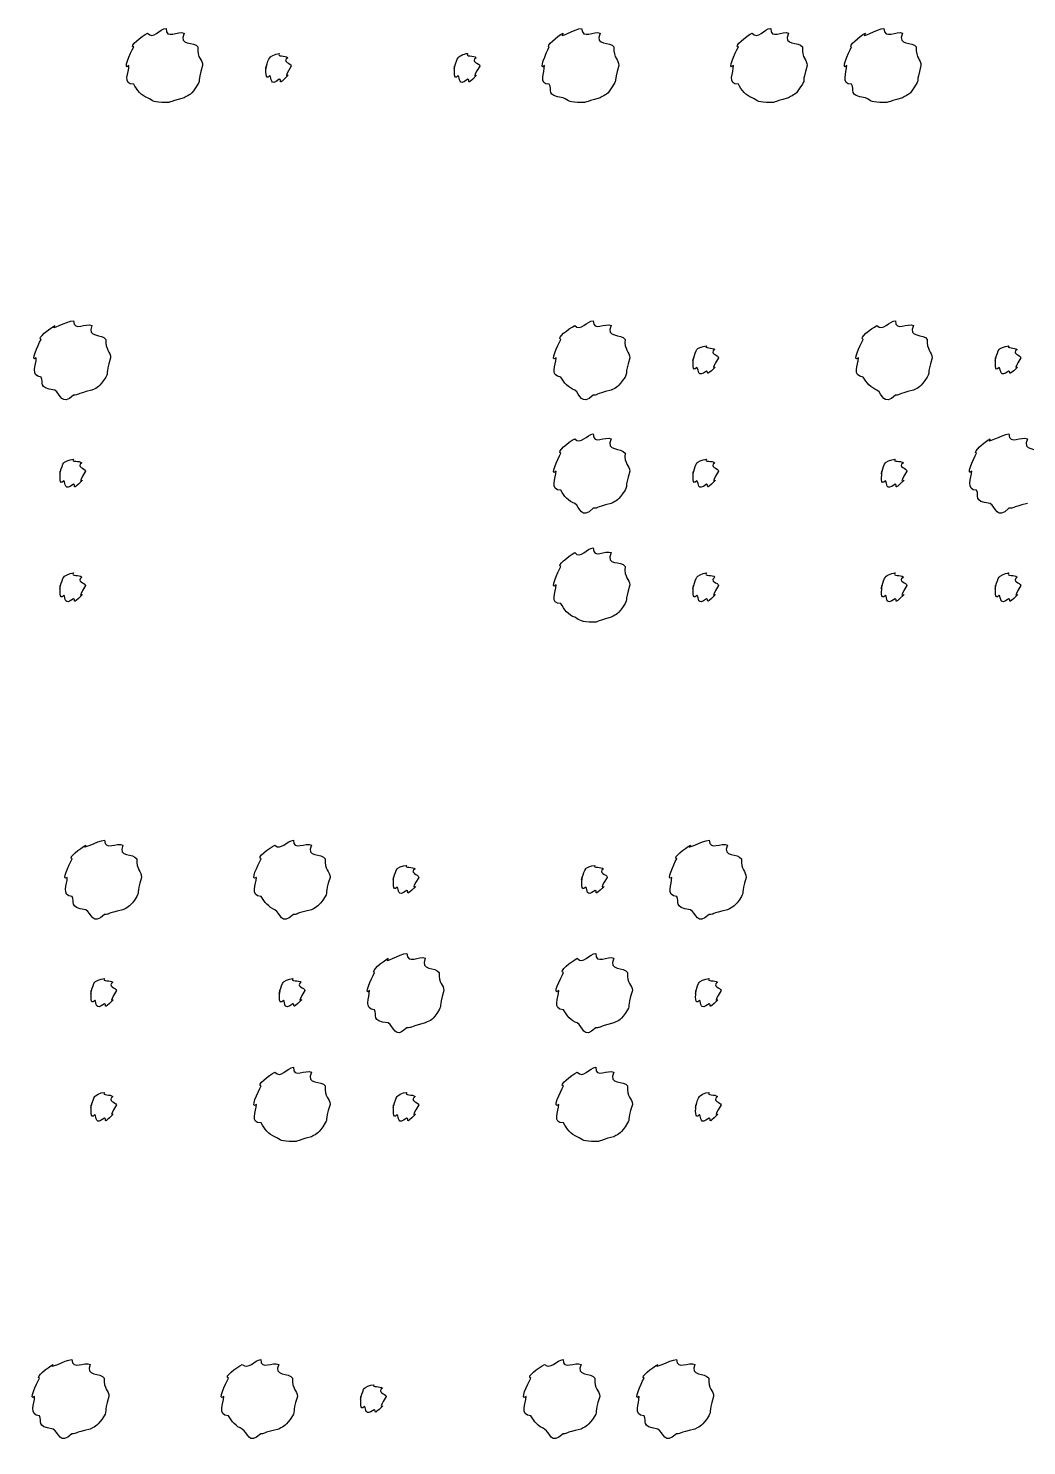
# Model space of a CAD drawing. Header units: millimetres. Extents: x 32 to 178, y 41 to 266.
# Drawn here: x 97.79 to 106.98, y 184.16 to 197.2 of the extents above; entities that cross this region are included whole.
import ezdxf

# ---------------------------------------------------------------- set-up
doc = ezdxf.new("R2010")
doc.units = ezdxf.units.MM
doc.layers.get('0').update_dxf_attribs({"linetype": 'CONTINUOUS'})

msp = doc.modelspace()

# ---------------------------------------------------------------- linework, layer by layer
at = {"color": 0}
for p, q in [((99.0575, 197.2), (99.0575, 197.2)), ((102.882, 197.2), (102.882, 197.2)), ((104.622, 197.2), (104.622, 197.2)), ((105.664, 197.2), (105.664, 197.2)), ((100.099, 196.969), (100.099, 196.969)), ((101.834, 196.969), (101.834, 196.969)), ((98.2045, 194.509), (98.2045, 194.509)), ((102.989, 194.509), (102.989, 194.509)), ((105.771, 194.509), (105.771, 194.509)), ((104.031, 194.277), (104.031, 194.277)), ((106.813, 194.277), (106.813, 194.277)), ((102.989, 193.467), (102.989, 193.467)), ((106.813, 193.467), (106.813, 193.467)), ((98.2045, 193.235), (98.2045, 193.235)), ((104.031, 193.235), (104.031, 193.235)), ((105.766, 193.235), (105.766, 193.235)), ((102.989, 192.419), (102.989, 192.419)), ((98.2045, 192.188), (98.2045, 192.188)), ((104.031, 192.188), (104.031, 192.188)), ((105.766, 192.188), (105.766, 192.188)), ((106.813, 192.188), (106.813, 192.188)), ((98.4899, 189.728), (98.4899, 189.728)), ((100.23, 189.728), (100.23, 189.728)), ((104.054, 189.728), (104.054, 189.728)), ((101.272, 189.497), (101.272, 189.497)), ((103.007, 189.497), (103.007, 189.497)), ((101.272, 188.686), (101.272, 188.686)), ((103.013, 188.686), (103.013, 188.686)), ((98.4899, 188.455), (98.4899, 188.455)), ((100.225, 188.455), (100.225, 188.455)), ((104.054, 188.455), (104.054, 188.455)), ((100.23, 187.639), (100.23, 187.639)), ((103.013, 187.639), (103.013, 187.639)), ((98.4899, 187.408), (98.4899, 187.408)), ((101.272, 187.408), (101.272, 187.408)), ((104.054, 187.408), (104.054, 187.408)), ((98.1893, 184.949), (98.1893, 184.949)), ((99.9299, 184.949), (99.9299, 184.949)), ((102.712, 184.949), (102.712, 184.949)), ((103.754, 184.949), (103.754, 184.949)), ((100.972, 184.718), (100.972, 184.718))]:
    msp.add_line(p, q, dxfattribs=at)
for points in [[(98.7598, 197.029), (98.7118, 197.031), (98.8314, 197.126), (98.8868, 197.156)], [(98.8868, 197.156), (98.939, 197.09), (98.9983, 197.2), (99.0575, 197.2)], [(99.0575, 197.2), (99.0533, 197.09), (99.1676, 197.185), (99.223, 197.156)], [(99.223, 197.156), (99.1637, 197.031), (99.3193, 197.084), (99.3496, 197.029)], [(102.584, 197.029), (102.545, 197.031), (102.658, 197.126), (102.711, 197.156)], [(102.711, 197.156), (102.651, 197.09), (102.822, 197.2), (102.882, 197.2)], [(102.882, 197.2), (102.887, 197.09), (102.997, 197.185), (103.052, 197.156)], [(103.052, 197.156), (102.997, 197.031), (103.149, 197.084), (103.179, 197.029)], [(104.325, 197.029), (104.276, 197.031), (104.396, 197.126), (104.451, 197.156)], [(104.451, 197.156), (104.503, 197.09), (104.563, 197.2), (104.622, 197.2)], [(104.622, 197.2), (104.618, 197.09), (104.732, 197.185), (104.787, 197.156)], [(104.787, 197.156), (104.728, 197.031), (104.884, 197.084), (104.914, 197.029)], [(105.366, 197.029), (105.327, 197.031), (105.441, 197.126), (105.493, 197.156)], [(105.493, 197.156), (105.434, 197.09), (105.605, 197.2), (105.664, 197.2)], [(105.664, 197.2), (105.669, 197.09), (105.78, 197.185), (105.835, 197.156)], [(105.835, 197.156), (105.78, 197.031), (105.931, 197.084), (105.961, 197.029)], [(98.7157, 196.858), (98.6525, 196.803), (98.7294, 196.974), (98.7598, 197.029)], [(99.3496, 197.029), (99.3401, 196.92), (99.3937, 196.916), (99.3937, 196.858)], [(100.011, 196.93), (100.008, 196.935), (100.062, 196.969), (100.099, 196.969)], [(100.099, 196.969), (100.075, 196.935), (100.154, 196.955), (100.177, 196.93)], [(101.746, 196.93), (101.74, 196.935), (101.797, 196.969), (101.834, 196.969)], [(101.834, 196.969), (101.807, 196.935), (101.889, 196.955), (101.912, 196.93)], [(102.54, 196.858), (102.482, 196.803), (102.554, 196.974), (102.584, 197.029)], [(103.179, 197.029), (103.174, 196.92), (103.223, 196.916), (103.223, 196.858)], [(104.28, 196.858), (104.217, 196.803), (104.294, 196.974), (104.325, 197.029)], [(104.914, 197.029), (104.904, 196.92), (104.958, 196.916), (104.958, 196.858)], [(105.322, 196.858), (105.264, 196.803), (105.336, 196.974), (105.366, 197.029)], [(105.961, 197.029), (105.956, 196.92), (106.005, 196.916), (106.005, 196.858)], [(98.7598, 196.687), (98.6525, 196.682), (98.7157, 196.795), (98.7157, 196.858)], [(99.3937, 196.858), (99.3401, 196.682), (99.3786, 196.739), (99.3496, 196.687)], [(99.9779, 196.853), (99.9642, 196.77), (99.9892, 196.908), (100.011, 196.93)], [(100.011, 196.765), (99.9642, 196.707), (99.9779, 196.82), (99.9779, 196.853)], [(100.177, 196.93), (100.119, 196.887), (100.21, 196.882), (100.21, 196.853)], [(100.21, 196.853), (100.119, 196.707), (100.198, 196.789), (100.177, 196.765)], [(101.713, 196.853), (101.696, 196.77), (101.724, 196.908), (101.746, 196.93)], [(101.746, 196.765), (101.696, 196.707), (101.713, 196.82), (101.713, 196.853)], [(101.912, 196.93), (101.851, 196.887), (101.945, 196.882), (101.945, 196.853)], [(101.945, 196.853), (101.851, 196.707), (101.933, 196.789), (101.912, 196.765)], [(102.584, 196.687), (102.482, 196.682), (102.54, 196.795), (102.54, 196.858)], [(103.223, 196.858), (103.174, 196.682), (103.208, 196.739), (103.179, 196.687)], [(104.325, 196.687), (104.217, 196.682), (104.28, 196.795), (104.28, 196.858)], [(104.958, 196.858), (104.904, 196.682), (104.943, 196.739), (104.914, 196.687)], [(105.366, 196.687), (105.264, 196.682), (105.322, 196.795), (105.322, 196.858)], [(106.005, 196.858), (105.956, 196.682), (105.99, 196.739), (105.961, 196.687)], [(100.099, 196.731), (100.008, 196.66), (100.033, 196.742), (100.011, 196.765)], [(100.177, 196.765), (100.075, 196.66), (100.128, 196.731), (100.099, 196.731)], [(101.834, 196.731), (101.74, 196.66), (101.768, 196.742), (101.746, 196.765)], [(101.912, 196.765), (101.807, 196.66), (101.863, 196.731), (101.834, 196.731)], [(98.8868, 196.561), (98.8289, 196.578), (98.7887, 196.635), (98.7598, 196.687)], [(99.0575, 196.517), (98.939, 196.517), (98.9418, 196.53), (98.8868, 196.561)], [(99.223, 196.561), (99.0533, 196.517), (99.1126, 196.517), (99.0575, 196.517)], [(99.3496, 196.687), (99.2808, 196.578), (99.278, 196.594), (99.223, 196.561)], [(102.711, 196.561), (102.545, 196.578), (102.617, 196.635), (102.584, 196.687)], [(102.882, 196.517), (102.769, 196.517), (102.766, 196.53), (102.711, 196.561)], [(103.052, 196.561), (102.887, 196.517), (102.939, 196.517), (102.882, 196.517)], [(103.179, 196.687), (103.114, 196.578), (103.107, 196.594), (103.052, 196.561)], [(104.451, 196.561), (104.393, 196.578), (104.353, 196.635), (104.325, 196.687)], [(104.622, 196.517), (104.503, 196.517), (104.506, 196.53), (104.451, 196.561)], [(104.787, 196.561), (104.618, 196.517), (104.677, 196.517), (104.622, 196.517)], [(104.914, 196.687), (104.845, 196.578), (104.842, 196.594), (104.787, 196.561)], [(105.493, 196.561), (105.327, 196.578), (105.399, 196.635), (105.366, 196.687)], [(105.664, 196.517), (105.551, 196.517), (105.548, 196.53), (105.493, 196.561)], [(105.835, 196.561), (105.669, 196.517), (105.722, 196.517), (105.664, 196.517)], [(105.961, 196.687), (105.897, 196.578), (105.89, 196.594), (105.835, 196.561)], [(98.0338, 194.465), (97.9745, 194.407), (98.1452, 194.509), (98.2045, 194.509)], [(98.2045, 194.509), (98.2102, 194.407), (98.3202, 194.493), (98.3753, 194.465)], [(102.818, 194.465), (102.871, 194.407), (102.93, 194.509), (102.989, 194.509)], [(102.989, 194.509), (102.985, 194.407), (103.099, 194.493), (103.154, 194.465)], [(105.6, 194.465), (105.653, 194.407), (105.712, 194.509), (105.771, 194.509)], [(105.771, 194.509), (105.767, 194.407), (105.882, 194.493), (105.937, 194.465)], [(97.9068, 194.338), (97.8683, 194.349), (97.9812, 194.434), (98.0338, 194.465)], [(98.3753, 194.465), (98.3202, 194.349), (98.4719, 194.393), (98.5023, 194.338)], [(102.691, 194.338), (102.643, 194.349), (102.763, 194.434), (102.818, 194.465)], [(103.154, 194.465), (103.095, 194.349), (103.251, 194.393), (103.281, 194.338)], [(105.474, 194.338), (105.426, 194.349), (105.545, 194.434), (105.6, 194.465)], [(105.937, 194.465), (105.877, 194.349), (106.033, 194.393), (106.063, 194.338)], [(97.8627, 194.167), (97.8048, 194.12), (97.8764, 194.283), (97.9068, 194.338)], [(98.5023, 194.338), (98.4966, 194.239), (98.5464, 194.225), (98.5464, 194.167)], [(102.647, 194.167), (102.584, 194.12), (102.661, 194.283), (102.691, 194.338)], [(103.281, 194.338), (103.271, 194.239), (103.325, 194.225), (103.325, 194.167)], [(103.91, 194.167), (103.896, 194.091), (103.921, 194.222), (103.943, 194.244)], [(103.943, 194.244), (103.94, 194.253), (103.994, 194.277), (104.031, 194.277)], [(104.031, 194.277), (104.006, 194.253), (104.086, 194.266), (104.108, 194.244)], [(104.108, 194.244), (104.05, 194.208), (104.141, 194.196), (104.141, 194.167)], [(105.429, 194.167), (105.366, 194.12), (105.444, 194.283), (105.474, 194.338)], [(106.063, 194.338), (106.054, 194.239), (106.107, 194.225), (106.107, 194.167)], [(106.692, 194.167), (106.678, 194.091), (106.703, 194.222), (106.725, 194.244)], [(106.725, 194.244), (106.722, 194.253), (106.776, 194.277), (106.813, 194.277)], [(106.813, 194.277), (106.788, 194.253), (106.868, 194.266), (106.89, 194.244)], [(106.89, 194.244), (106.832, 194.208), (106.923, 194.196), (106.923, 194.167)], [(97.9068, 193.991), (97.8048, 193.999), (97.8627, 194.104), (97.8627, 194.167)], [(98.5464, 194.167), (98.4966, 193.999), (98.5312, 194.046), (98.5023, 193.991)], [(102.691, 193.991), (102.584, 193.999), (102.647, 194.104), (102.647, 194.167)], [(103.325, 194.167), (103.271, 193.999), (103.31, 194.046), (103.281, 193.991)], [(103.943, 194.079), (103.896, 194.025), (103.91, 194.13), (103.91, 194.167)], [(104.141, 194.167), (104.05, 194.025), (104.13, 194.101), (104.108, 194.079)], [(105.474, 193.991), (105.366, 193.999), (105.429, 194.104), (105.429, 194.167)], [(106.107, 194.167), (106.054, 193.999), (106.092, 194.046), (106.063, 193.991)], [(106.725, 194.079), (106.678, 194.025), (106.692, 194.13), (106.692, 194.167)], [(106.923, 194.167), (106.832, 194.025), (106.912, 194.101), (106.89, 194.079)], [(98.0338, 193.869), (97.8683, 193.893), (97.9399, 193.938), (97.9068, 193.991)], [(98.5023, 193.991), (98.4373, 193.893), (98.4306, 193.898), (98.3753, 193.869)], [(102.818, 193.869), (102.76, 193.893), (102.72, 193.938), (102.691, 193.991)], [(103.281, 193.991), (103.212, 193.893), (103.21, 193.898), (103.154, 193.869)], [(104.031, 194.046), (103.94, 193.981), (103.965, 194.057), (103.943, 194.079)], [(104.108, 194.079), (104.006, 193.981), (104.06, 194.046), (104.031, 194.046)], [(105.6, 193.869), (105.543, 193.893), (105.503, 193.938), (105.474, 193.991)], [(106.063, 193.991), (105.995, 193.893), (105.992, 193.898), (105.937, 193.869)], [(106.813, 194.046), (106.722, 193.981), (106.747, 194.057), (106.725, 194.079)], [(106.89, 194.079), (106.788, 193.981), (106.842, 194.046), (106.813, 194.046)], [(98.2045, 193.825), (98.0916, 193.716), (98.0888, 193.839), (98.0338, 193.869)], [(98.3753, 193.869), (98.2102, 193.833), (98.2624, 193.825), (98.2045, 193.825)], [(102.989, 193.825), (102.871, 193.716), (102.873, 193.839), (102.818, 193.869)], [(103.154, 193.869), (102.985, 193.833), (103.044, 193.825), (102.989, 193.825)], [(105.771, 193.825), (105.653, 193.716), (105.656, 193.839), (105.6, 193.869)], [(105.937, 193.869), (105.767, 193.833), (105.826, 193.825), (105.771, 193.825)], [(102.818, 193.423), (102.871, 193.359), (102.93, 193.467), (102.989, 193.467)], [(102.989, 193.467), (102.985, 193.359), (103.099, 193.452), (103.154, 193.423)], [(106.642, 193.423), (106.583, 193.359), (106.754, 193.467), (106.813, 193.467)], [(106.813, 193.467), (106.819, 193.359), (106.929, 193.452), (106.984, 193.423)], [(102.691, 193.29), (102.643, 193.301), (102.763, 193.392), (102.818, 193.423)], [(103.154, 193.423), (103.095, 193.301), (103.251, 193.348), (103.281, 193.29)], [(106.516, 193.29), (106.477, 193.301), (106.59, 193.392), (106.642, 193.423)], [(106.984, 193.423), (106.929, 193.301), (107.08, 193.348), (107.111, 193.29)], [(98.0832, 193.125), (98.0694, 193.044), (98.0944, 193.18), (98.1163, 193.202)], [(98.1163, 193.202), (98.1135, 193.205), (98.1675, 193.235), (98.2045, 193.235)], [(98.2045, 193.235), (98.1798, 193.205), (98.2595, 193.225), (98.2818, 193.202)], [(98.2818, 193.202), (98.2239, 193.161), (98.3149, 193.154), (98.3149, 193.125)], [(102.647, 193.125), (102.584, 193.07), (102.661, 193.235), (102.691, 193.29)], [(103.281, 193.29), (103.271, 193.187), (103.325, 193.18), (103.325, 193.125)], [(103.91, 193.125), (103.896, 193.044), (103.921, 193.18), (103.943, 193.202)], [(103.943, 193.202), (103.94, 193.205), (103.994, 193.235), (104.031, 193.235)], [(104.031, 193.235), (104.006, 193.205), (104.086, 193.225), (104.108, 193.202)], [(104.108, 193.202), (104.05, 193.161), (104.141, 193.154), (104.141, 193.125)], [(105.645, 193.125), (105.628, 193.044), (105.656, 193.18), (105.678, 193.202)], [(105.678, 193.202), (105.672, 193.205), (105.729, 193.235), (105.766, 193.235)], [(105.766, 193.235), (105.738, 193.205), (105.821, 193.225), (105.843, 193.202)], [(105.843, 193.202), (105.782, 193.161), (105.876, 193.154), (105.876, 193.125)], [(106.472, 193.125), (106.414, 193.07), (106.485, 193.235), (106.516, 193.29)], [(98.1163, 193.037), (98.0694, 192.978), (98.0832, 193.088), (98.0832, 193.125)], [(98.2045, 193.004), (98.1135, 192.933), (98.1385, 193.015), (98.1163, 193.037)], [(98.2818, 193.037), (98.1798, 192.933), (98.2334, 193.004), (98.2045, 193.004)], [(98.3149, 193.125), (98.2239, 192.978), (98.3036, 193.059), (98.2818, 193.037)], [(102.691, 192.949), (102.584, 192.951), (102.647, 193.062), (102.647, 193.125)], [(103.325, 193.125), (103.271, 192.951), (103.31, 193.004), (103.281, 192.949)], [(103.943, 193.037), (103.896, 192.978), (103.91, 193.088), (103.91, 193.125)], [(104.031, 193.004), (103.94, 192.933), (103.965, 193.015), (103.943, 193.037)], [(104.108, 193.037), (104.006, 192.933), (104.06, 193.004), (104.031, 193.004)], [(104.141, 193.125), (104.05, 192.978), (104.13, 193.059), (104.108, 193.037)], [(105.678, 193.037), (105.628, 192.978), (105.645, 193.088), (105.645, 193.125)], [(105.766, 193.004), (105.672, 192.933), (105.7, 193.015), (105.678, 193.037)], [(105.843, 193.037), (105.738, 192.933), (105.795, 193.004), (105.766, 193.004)], [(105.876, 193.125), (105.782, 192.978), (105.865, 193.059), (105.843, 193.037)], [(106.516, 192.949), (106.414, 192.951), (106.472, 193.062), (106.472, 193.125)], [(102.818, 192.828), (102.76, 192.845), (102.72, 192.896), (102.691, 192.949)], [(103.281, 192.949), (103.212, 192.845), (103.21, 192.857), (103.154, 192.828)], [(106.642, 192.828), (106.477, 192.845), (106.548, 192.896), (106.516, 192.949)], [(102.989, 192.784), (102.871, 192.669), (102.873, 192.797), (102.818, 192.828)], [(103.154, 192.828), (102.985, 192.786), (103.044, 192.784), (102.989, 192.784)], [(106.813, 192.784), (106.7, 192.669), (106.697, 192.797), (106.642, 192.828)], [(106.984, 192.828), (106.819, 192.786), (106.871, 192.784), (106.813, 192.784)], [(102.818, 192.375), (102.871, 192.309), (102.93, 192.419), (102.989, 192.419)], [(102.989, 192.419), (102.985, 192.309), (103.099, 192.404), (103.154, 192.375)], [(102.691, 192.249), (102.643, 192.25), (102.763, 192.345), (102.818, 192.375)], [(103.154, 192.375), (103.095, 192.25), (103.251, 192.304), (103.281, 192.249)], [(98.0832, 192.072), (98.0694, 191.99), (98.0944, 192.127), (98.1163, 192.15)], [(98.1163, 192.15), (98.1135, 192.155), (98.1675, 192.188), (98.2045, 192.188)], [(98.2045, 192.188), (98.1798, 192.155), (98.2595, 192.174), (98.2818, 192.15)], [(98.2818, 192.15), (98.2239, 192.107), (98.3149, 192.101), (98.3149, 192.072)], [(102.647, 192.078), (102.584, 192.023), (102.661, 192.194), (102.691, 192.249)], [(103.281, 192.249), (103.271, 192.14), (103.325, 192.136), (103.325, 192.078)], [(103.91, 192.072), (103.896, 191.99), (103.921, 192.127), (103.943, 192.15)], [(103.943, 192.15), (103.94, 192.155), (103.994, 192.188), (104.031, 192.188)], [(104.031, 192.188), (104.006, 192.155), (104.086, 192.174), (104.108, 192.15)], [(104.108, 192.15), (104.05, 192.107), (104.141, 192.101), (104.141, 192.072)], [(105.645, 192.072), (105.628, 191.99), (105.656, 192.127), (105.678, 192.15)], [(105.678, 192.15), (105.672, 192.155), (105.729, 192.188), (105.766, 192.188)], [(105.766, 192.188), (105.738, 192.155), (105.821, 192.174), (105.843, 192.15)], [(105.843, 192.15), (105.782, 192.107), (105.876, 192.101), (105.876, 192.072)], [(106.692, 192.072), (106.678, 191.99), (106.703, 192.127), (106.725, 192.15)], [(106.725, 192.15), (106.722, 192.155), (106.776, 192.188), (106.813, 192.188)], [(106.813, 192.188), (106.788, 192.155), (106.868, 192.174), (106.89, 192.15)], [(106.89, 192.15), (106.832, 192.107), (106.923, 192.101), (106.923, 192.072)], [(98.1163, 191.984), (98.0694, 191.926), (98.0832, 192.039), (98.0832, 192.072)], [(98.3149, 192.072), (98.2239, 191.926), (98.3036, 192.009), (98.2818, 191.984)], [(102.691, 191.907), (102.584, 191.902), (102.647, 192.014), (102.647, 192.078)], [(103.325, 192.078), (103.271, 191.902), (103.31, 191.958), (103.281, 191.907)], [(103.943, 191.984), (103.896, 191.926), (103.91, 192.039), (103.91, 192.072)], [(104.141, 192.072), (104.05, 191.926), (104.13, 192.009), (104.108, 191.984)], [(105.678, 191.984), (105.628, 191.926), (105.645, 192.039), (105.645, 192.072)], [(105.876, 192.072), (105.782, 191.926), (105.865, 192.009), (105.843, 191.984)], [(106.725, 191.984), (106.678, 191.926), (106.692, 192.039), (106.692, 192.072)], [(106.923, 192.072), (106.832, 191.926), (106.912, 192.009), (106.89, 191.984)], [(98.2045, 191.951), (98.1135, 191.879), (98.1385, 191.962), (98.1163, 191.984)], [(98.2818, 191.984), (98.1798, 191.879), (98.2334, 191.951), (98.2045, 191.951)], [(102.818, 191.78), (102.76, 191.798), (102.72, 191.855), (102.691, 191.907)], [(103.281, 191.907), (103.212, 191.798), (103.21, 191.813), (103.154, 191.78)], [(104.031, 191.951), (103.94, 191.879), (103.965, 191.962), (103.943, 191.984)], [(104.108, 191.984), (104.006, 191.879), (104.06, 191.951), (104.031, 191.951)], [(105.766, 191.951), (105.672, 191.879), (105.7, 191.962), (105.678, 191.984)], [(105.843, 191.984), (105.738, 191.879), (105.795, 191.951), (105.766, 191.951)], [(106.813, 191.951), (106.722, 191.879), (106.747, 191.962), (106.725, 191.984)], [(106.89, 191.984), (106.788, 191.879), (106.842, 191.951), (106.813, 191.951)], [(102.989, 191.736), (102.871, 191.736), (102.873, 191.75), (102.818, 191.78)], [(103.154, 191.78), (102.985, 191.736), (103.044, 191.736), (102.989, 191.736)], [(98.1922, 189.557), (98.1534, 189.568), (98.2666, 189.654), (98.3188, 189.684)], [(98.3188, 189.684), (98.2595, 189.626), (98.4306, 189.728), (98.4899, 189.728)], [(98.4899, 189.728), (98.4952, 189.626), (98.6056, 189.713), (98.6607, 189.684)], [(98.6607, 189.684), (98.6056, 189.568), (98.757, 189.612), (98.7873, 189.557)], [(99.9324, 189.557), (99.8844, 189.568), (100.004, 189.654), (100.059, 189.684)], [(100.059, 189.684), (100.112, 189.626), (100.171, 189.728), (100.23, 189.728)], [(100.23, 189.728), (100.226, 189.626), (100.341, 189.713), (100.396, 189.684)], [(100.396, 189.684), (100.336, 189.568), (100.492, 189.612), (100.522, 189.557)], [(103.757, 189.557), (103.718, 189.568), (103.831, 189.654), (103.884, 189.684)], [(103.884, 189.684), (103.824, 189.626), (103.995, 189.728), (104.054, 189.728)], [(104.054, 189.728), (104.06, 189.626), (104.17, 189.713), (104.225, 189.684)], [(104.225, 189.684), (104.17, 189.568), (104.322, 189.612), (104.352, 189.557)], [(98.1481, 189.387), (98.0902, 189.34), (98.1618, 189.502), (98.1922, 189.557)], [(98.7873, 189.557), (98.782, 189.458), (98.8314, 189.444), (98.8314, 189.387)], [(99.8883, 189.387), (99.8252, 189.34), (99.9024, 189.502), (99.9324, 189.557)], [(100.522, 189.557), (100.513, 189.458), (100.566, 189.444), (100.566, 189.387)], [(103.712, 189.387), (103.655, 189.34), (103.726, 189.502), (103.757, 189.557)], [(104.352, 189.557), (104.346, 189.458), (104.396, 189.444), (104.396, 189.387)], [(98.1922, 189.21), (98.0902, 189.218), (98.1481, 189.323), (98.1481, 189.387)], [(98.8314, 189.387), (98.782, 189.218), (98.8162, 189.265), (98.7873, 189.21)], [(99.9324, 189.21), (99.8252, 189.218), (99.8883, 189.323), (99.8883, 189.387)], [(100.566, 189.387), (100.513, 189.218), (100.551, 189.265), (100.522, 189.21)], [(101.151, 189.387), (101.137, 189.311), (101.162, 189.442), (101.184, 189.464)], [(101.184, 189.298), (101.137, 189.244), (101.151, 189.349), (101.151, 189.387)], [(101.184, 189.464), (101.181, 189.472), (101.235, 189.497), (101.272, 189.497)], [(101.272, 189.497), (101.247, 189.472), (101.327, 189.486), (101.349, 189.464)], [(101.349, 189.464), (101.291, 189.428), (101.382, 189.416), (101.382, 189.387)], [(101.382, 189.387), (101.291, 189.244), (101.371, 189.32), (101.349, 189.298)], [(102.886, 189.387), (102.869, 189.311), (102.897, 189.442), (102.919, 189.464)], [(102.919, 189.298), (102.869, 189.244), (102.886, 189.349), (102.886, 189.387)], [(102.919, 189.464), (102.913, 189.472), (102.97, 189.497), (103.007, 189.497)], [(103.007, 189.497), (102.979, 189.472), (103.062, 189.486), (103.084, 189.464)], [(103.084, 189.464), (103.023, 189.428), (103.117, 189.416), (103.117, 189.387)], [(103.117, 189.387), (103.023, 189.244), (103.106, 189.32), (103.084, 189.298)], [(103.757, 189.21), (103.655, 189.218), (103.712, 189.323), (103.712, 189.387)], [(104.396, 189.387), (104.346, 189.218), (104.381, 189.265), (104.352, 189.21)], [(101.272, 189.265), (101.181, 189.2), (101.206, 189.276), (101.184, 189.298)], [(101.349, 189.298), (101.247, 189.2), (101.301, 189.265), (101.272, 189.265)], [(103.007, 189.265), (102.913, 189.2), (102.941, 189.276), (102.919, 189.298)], [(103.084, 189.298), (102.979, 189.2), (103.036, 189.265), (103.007, 189.265)], [(98.3188, 189.089), (98.1534, 189.112), (98.2253, 189.158), (98.1922, 189.21)], [(98.7873, 189.21), (98.7227, 189.112), (98.7157, 189.118), (98.6607, 189.089)], [(100.059, 189.089), (100.002, 189.112), (99.9614, 189.158), (99.9324, 189.21)], [(100.522, 189.21), (100.453, 189.112), (100.451, 189.118), (100.396, 189.089)], [(103.884, 189.089), (103.718, 189.112), (103.79, 189.158), (103.757, 189.21)], [(104.352, 189.21), (104.287, 189.112), (104.28, 189.118), (104.225, 189.089)], [(98.4899, 189.045), (98.3767, 188.936), (98.3739, 189.059), (98.3188, 189.089)], [(98.6607, 189.089), (98.4952, 189.053), (98.5478, 189.045), (98.4899, 189.045)], [(100.23, 189.045), (100.112, 188.936), (100.114, 189.059), (100.059, 189.089)], [(100.396, 189.089), (100.226, 189.053), (100.285, 189.045), (100.23, 189.045)], [(104.054, 189.045), (103.941, 188.936), (103.939, 189.059), (103.884, 189.089)], [(104.225, 189.089), (104.06, 189.053), (104.112, 189.045), (104.054, 189.045)], [(100.975, 188.51), (100.936, 188.521), (101.049, 188.612), (101.101, 188.642)], [(101.101, 188.642), (101.042, 188.579), (101.213, 188.686), (101.272, 188.686)], [(101.272, 188.686), (101.278, 188.579), (101.388, 188.671), (101.443, 188.642)], [(101.443, 188.642), (101.388, 188.521), (101.539, 188.568), (101.57, 188.51)], [(102.715, 188.51), (102.666, 188.521), (102.786, 188.612), (102.842, 188.642)], [(102.842, 188.642), (102.894, 188.579), (102.953, 188.686), (103.013, 188.686)], [(103.013, 188.686), (103.008, 188.579), (103.123, 188.671), (103.178, 188.642)], [(103.178, 188.642), (103.119, 188.521), (103.274, 188.568), (103.305, 188.51)], [(100.93, 188.345), (100.873, 188.289), (100.944, 188.455), (100.975, 188.51)], [(101.57, 188.51), (101.564, 188.407), (101.614, 188.4), (101.614, 188.345)], [(102.671, 188.345), (102.607, 188.289), (102.684, 188.455), (102.715, 188.51)], [(103.305, 188.51), (103.295, 188.407), (103.349, 188.4), (103.349, 188.345)], [(98.3686, 188.345), (98.3548, 188.263), (98.3795, 188.4), (98.4017, 188.422)], [(98.4017, 188.257), (98.3548, 188.197), (98.3686, 188.307), (98.3686, 188.345)], [(98.4017, 188.422), (98.3989, 188.425), (98.4525, 188.455), (98.4899, 188.455)], [(98.4899, 188.455), (98.4649, 188.425), (98.5449, 188.444), (98.5668, 188.422)], [(98.5668, 188.422), (98.509, 188.381), (98.6, 188.374), (98.6, 188.345)], [(98.6, 188.345), (98.509, 188.197), (98.589, 188.279), (98.5668, 188.257)], [(100.104, 188.345), (100.087, 188.263), (100.114, 188.4), (100.137, 188.422)], [(100.137, 188.257), (100.087, 188.197), (100.104, 188.307), (100.104, 188.345)], [(100.137, 188.422), (100.131, 188.425), (100.187, 188.455), (100.225, 188.455)], [(100.225, 188.455), (100.197, 188.425), (100.28, 188.444), (100.302, 188.422)], [(100.302, 188.422), (100.241, 188.381), (100.335, 188.374), (100.335, 188.345)], [(100.335, 188.345), (100.241, 188.197), (100.324, 188.279), (100.302, 188.257)], [(100.975, 188.168), (100.873, 188.171), (100.93, 188.281), (100.93, 188.345)], [(101.614, 188.345), (101.564, 188.171), (101.599, 188.224), (101.57, 188.168)], [(102.715, 188.168), (102.607, 188.171), (102.671, 188.281), (102.671, 188.345)], [(103.349, 188.345), (103.295, 188.171), (103.334, 188.224), (103.305, 188.168)], [(103.933, 188.345), (103.919, 188.263), (103.944, 188.4), (103.966, 188.422)], [(103.966, 188.257), (103.919, 188.197), (103.933, 188.307), (103.933, 188.345)], [(103.966, 188.422), (103.963, 188.425), (104.017, 188.455), (104.054, 188.455)], [(104.054, 188.455), (104.03, 188.425), (104.109, 188.444), (104.132, 188.422)], [(104.132, 188.422), (104.074, 188.381), (104.165, 188.374), (104.165, 188.345)], [(104.165, 188.345), (104.074, 188.197), (104.153, 188.279), (104.132, 188.257)], [(98.4899, 188.224), (98.3989, 188.153), (98.4236, 188.234), (98.4017, 188.257)], [(98.5668, 188.257), (98.4649, 188.153), (98.5188, 188.224), (98.4899, 188.224)], [(100.225, 188.224), (100.131, 188.153), (100.159, 188.234), (100.137, 188.257)], [(100.302, 188.257), (100.197, 188.153), (100.254, 188.224), (100.225, 188.224)], [(104.054, 188.224), (103.963, 188.153), (103.988, 188.234), (103.966, 188.257)], [(104.132, 188.257), (104.03, 188.153), (104.083, 188.224), (104.054, 188.224)], [(101.101, 188.047), (100.936, 188.065), (101.007, 188.116), (100.975, 188.168)], [(101.57, 188.168), (101.505, 188.065), (101.498, 188.076), (101.443, 188.047)], [(102.842, 188.047), (102.784, 188.065), (102.744, 188.116), (102.715, 188.168)], [(103.305, 188.168), (103.236, 188.065), (103.233, 188.076), (103.178, 188.047)], [(101.272, 188.003), (101.159, 187.889), (101.156, 188.017), (101.101, 188.047)], [(101.443, 188.047), (101.278, 188.006), (101.33, 188.003), (101.272, 188.003)], [(103.013, 188.003), (102.894, 187.889), (102.897, 188.017), (102.842, 188.047)], [(103.178, 188.047), (103.008, 188.006), (103.068, 188.003), (103.013, 188.003)], [(99.9324, 187.468), (99.8844, 187.47), (100.004, 187.565), (100.059, 187.595)], [(100.059, 187.595), (100.112, 187.529), (100.171, 187.639), (100.23, 187.639)], [(100.23, 187.639), (100.226, 187.529), (100.341, 187.624), (100.396, 187.595)], [(100.396, 187.595), (100.336, 187.47), (100.492, 187.524), (100.522, 187.468)], [(102.715, 187.468), (102.666, 187.47), (102.786, 187.565), (102.842, 187.595)], [(102.842, 187.595), (102.894, 187.529), (102.953, 187.639), (103.013, 187.639)], [(103.013, 187.639), (103.008, 187.529), (103.123, 187.624), (103.178, 187.595)], [(103.178, 187.595), (103.119, 187.47), (103.274, 187.524), (103.305, 187.468)], [(99.8883, 187.297), (99.8252, 187.242), (99.9024, 187.413), (99.9324, 187.468)], [(100.522, 187.468), (100.513, 187.36), (100.566, 187.355), (100.566, 187.297)], [(102.671, 187.297), (102.607, 187.242), (102.684, 187.413), (102.715, 187.468)], [(103.305, 187.468), (103.295, 187.36), (103.349, 187.355), (103.349, 187.297)], [(98.3686, 187.292), (98.3548, 187.209), (98.3795, 187.347), (98.4017, 187.369)], [(98.4017, 187.369), (98.3989, 187.375), (98.4525, 187.408), (98.4899, 187.408)], [(98.4899, 187.408), (98.4649, 187.375), (98.5449, 187.394), (98.5668, 187.369)], [(98.5668, 187.369), (98.509, 187.326), (98.6, 187.321), (98.6, 187.292)], [(101.151, 187.292), (101.137, 187.209), (101.162, 187.347), (101.184, 187.369)], [(101.184, 187.369), (101.181, 187.375), (101.235, 187.408), (101.272, 187.408)], [(101.272, 187.408), (101.247, 187.375), (101.327, 187.394), (101.349, 187.369)], [(101.349, 187.369), (101.291, 187.326), (101.382, 187.321), (101.382, 187.292)], [(103.933, 187.292), (103.919, 187.209), (103.944, 187.347), (103.966, 187.369)], [(103.966, 187.369), (103.963, 187.375), (104.017, 187.408), (104.054, 187.408)], [(104.054, 187.408), (104.03, 187.375), (104.109, 187.394), (104.132, 187.369)], [(104.132, 187.369), (104.074, 187.326), (104.165, 187.321), (104.165, 187.292)], [(98.4017, 187.204), (98.3548, 187.146), (98.3686, 187.259), (98.3686, 187.292)], [(98.4899, 187.171), (98.3989, 187.099), (98.4236, 187.182), (98.4017, 187.204)], [(98.5668, 187.204), (98.4649, 187.099), (98.5188, 187.171), (98.4899, 187.171)], [(98.6, 187.292), (98.509, 187.146), (98.589, 187.229), (98.5668, 187.204)], [(99.9324, 187.127), (99.8252, 187.121), (99.8883, 187.234), (99.8883, 187.297)], [(100.566, 187.297), (100.513, 187.121), (100.551, 187.178), (100.522, 187.127)], [(101.184, 187.204), (101.137, 187.146), (101.151, 187.259), (101.151, 187.292)], [(101.272, 187.171), (101.181, 187.099), (101.206, 187.182), (101.184, 187.204)], [(101.349, 187.204), (101.247, 187.099), (101.301, 187.171), (101.272, 187.171)], [(101.382, 187.292), (101.291, 187.146), (101.371, 187.229), (101.349, 187.204)], [(102.715, 187.127), (102.607, 187.121), (102.671, 187.234), (102.671, 187.297)], [(103.349, 187.297), (103.295, 187.121), (103.334, 187.178), (103.305, 187.127)], [(103.966, 187.204), (103.919, 187.146), (103.933, 187.259), (103.933, 187.292)], [(104.054, 187.171), (103.963, 187.099), (103.988, 187.182), (103.966, 187.204)], [(104.132, 187.204), (104.03, 187.099), (104.083, 187.171), (104.054, 187.171)], [(104.165, 187.292), (104.074, 187.146), (104.153, 187.229), (104.132, 187.204)], [(100.059, 187), (100.002, 187.018), (99.9614, 187.074), (99.9324, 187.127)], [(100.522, 187.127), (100.453, 187.018), (100.451, 187.033), (100.396, 187)], [(102.842, 187), (102.784, 187.018), (102.744, 187.074), (102.715, 187.127)], [(103.305, 187.127), (103.236, 187.018), (103.233, 187.033), (103.178, 187)], [(100.23, 186.956), (100.112, 186.956), (100.114, 186.969), (100.059, 187)], [(100.396, 187), (100.226, 186.956), (100.285, 186.956), (100.23, 186.956)], [(103.013, 186.956), (102.894, 186.956), (102.897, 186.969), (102.842, 187)], [(103.178, 187), (103.008, 186.956), (103.068, 186.956), (103.013, 186.956)], [(97.8916, 184.778), (97.8531, 184.79), (97.966, 184.875), (98.0186, 184.905)], [(98.0186, 184.905), (97.9593, 184.847), (98.1301, 184.949), (98.1893, 184.949)], [(98.1893, 184.949), (98.195, 184.847), (98.3051, 184.934), (98.3601, 184.905)], [(98.3601, 184.905), (98.3051, 184.79), (98.4567, 184.834), (98.4871, 184.778)], [(99.6322, 184.778), (99.5839, 184.79), (99.7038, 184.875), (99.7589, 184.905)], [(99.7589, 184.905), (99.8114, 184.847), (99.8707, 184.949), (99.9299, 184.949)], [(99.9299, 184.949), (99.9257, 184.847), (100.04, 184.934), (100.095, 184.905)], [(100.095, 184.905), (100.036, 184.79), (100.192, 184.834), (100.222, 184.778)], [(102.415, 184.778), (102.366, 184.79), (102.486, 184.875), (102.541, 184.905)], [(102.541, 184.905), (102.593, 184.847), (102.653, 184.949), (102.712, 184.949)], [(102.712, 184.949), (102.708, 184.847), (102.822, 184.934), (102.877, 184.905)], [(102.877, 184.905), (102.818, 184.79), (102.974, 184.834), (103.004, 184.778)], [(103.456, 184.778), (103.418, 184.79), (103.531, 184.875), (103.583, 184.905)], [(103.583, 184.905), (103.524, 184.847), (103.695, 184.949), (103.754, 184.949)], [(103.754, 184.949), (103.759, 184.847), (103.87, 184.934), (103.925, 184.905)], [(103.925, 184.905), (103.87, 184.79), (104.021, 184.834), (104.051, 184.778)], [(97.8475, 184.608), (97.7896, 184.561), (97.8613, 184.723), (97.8916, 184.778)], [(98.4871, 184.778), (98.4814, 184.679), (98.5312, 184.665), (98.5312, 184.608)], [(99.5881, 184.608), (99.5246, 184.561), (99.6019, 184.723), (99.6322, 184.778)], [(100.222, 184.778), (100.212, 184.679), (100.266, 184.665), (100.266, 184.608)], [(100.884, 184.685), (100.881, 184.693), (100.934, 184.718), (100.972, 184.718)], [(100.972, 184.718), (100.947, 184.693), (101.027, 184.707), (101.049, 184.685)], [(102.37, 184.608), (102.307, 184.561), (102.384, 184.723), (102.415, 184.778)], [(103.004, 184.778), (102.995, 184.679), (103.048, 184.665), (103.048, 184.608)], [(103.412, 184.608), (103.354, 184.561), (103.426, 184.723), (103.456, 184.778)], [(104.051, 184.778), (104.046, 184.679), (104.096, 184.665), (104.096, 184.608)], [(97.8916, 184.431), (97.7896, 184.439), (97.8475, 184.544), (97.8475, 184.608)], [(98.5312, 184.608), (98.4814, 184.439), (98.516, 184.486), (98.4871, 184.431)], [(99.6322, 184.431), (99.5246, 184.439), (99.5881, 184.544), (99.5881, 184.608)], [(100.266, 184.608), (100.212, 184.439), (100.251, 184.486), (100.222, 184.431)], [(100.85, 184.608), (100.837, 184.532), (100.861, 184.663), (100.884, 184.685)], [(100.884, 184.519), (100.837, 184.466), (100.85, 184.57), (100.85, 184.608)], [(101.049, 184.685), (100.991, 184.649), (101.082, 184.636), (101.082, 184.608)], [(101.082, 184.608), (100.991, 184.466), (101.071, 184.541), (101.049, 184.519)], [(102.415, 184.431), (102.307, 184.439), (102.37, 184.544), (102.37, 184.608)], [(103.048, 184.608), (102.995, 184.439), (103.033, 184.486), (103.004, 184.431)], [(103.456, 184.431), (103.354, 184.439), (103.412, 184.544), (103.412, 184.608)], [(104.096, 184.608), (104.046, 184.439), (104.08, 184.486), (104.051, 184.431)], [(98.0186, 184.31), (97.8531, 184.333), (97.9248, 184.379), (97.8916, 184.431)], [(98.4871, 184.431), (98.4222, 184.333), (98.4155, 184.339), (98.3601, 184.31)], [(99.7589, 184.31), (99.701, 184.333), (99.6611, 184.379), (99.6322, 184.431)], [(100.222, 184.431), (100.153, 184.333), (100.15, 184.339), (100.095, 184.31)], [(100.972, 184.486), (100.881, 184.422), (100.905, 184.497), (100.884, 184.519)], [(101.049, 184.519), (100.947, 184.422), (101.001, 184.486), (100.972, 184.486)], [(102.541, 184.31), (102.483, 184.333), (102.443, 184.379), (102.415, 184.431)], [(103.004, 184.431), (102.935, 184.333), (102.932, 184.339), (102.877, 184.31)], [(103.583, 184.31), (103.418, 184.333), (103.489, 184.379), (103.456, 184.431)], [(104.051, 184.431), (103.987, 184.333), (103.98, 184.339), (103.925, 184.31)], [(98.1893, 184.266), (98.0765, 184.157), (98.0736, 184.279), (98.0186, 184.31)], [(98.3601, 184.31), (98.195, 184.274), (98.2472, 184.266), (98.1893, 184.266)], [(99.9299, 184.266), (99.8114, 184.157), (99.8142, 184.279), (99.7589, 184.31)], [(100.095, 184.31), (99.9257, 184.274), (99.985, 184.266), (99.9299, 184.266)], [(102.712, 184.266), (102.593, 184.157), (102.596, 184.279), (102.541, 184.31)], [(102.877, 184.31), (102.708, 184.274), (102.767, 184.266), (102.712, 184.266)], [(103.754, 184.266), (103.641, 184.157), (103.638, 184.279), (103.583, 184.31)], [(103.925, 184.31), (103.759, 184.274), (103.812, 184.266), (103.754, 184.266)]]:
    msp.add_open_spline(points, degree=3, dxfattribs=at)

doc.saveas('drawing.dxf')
